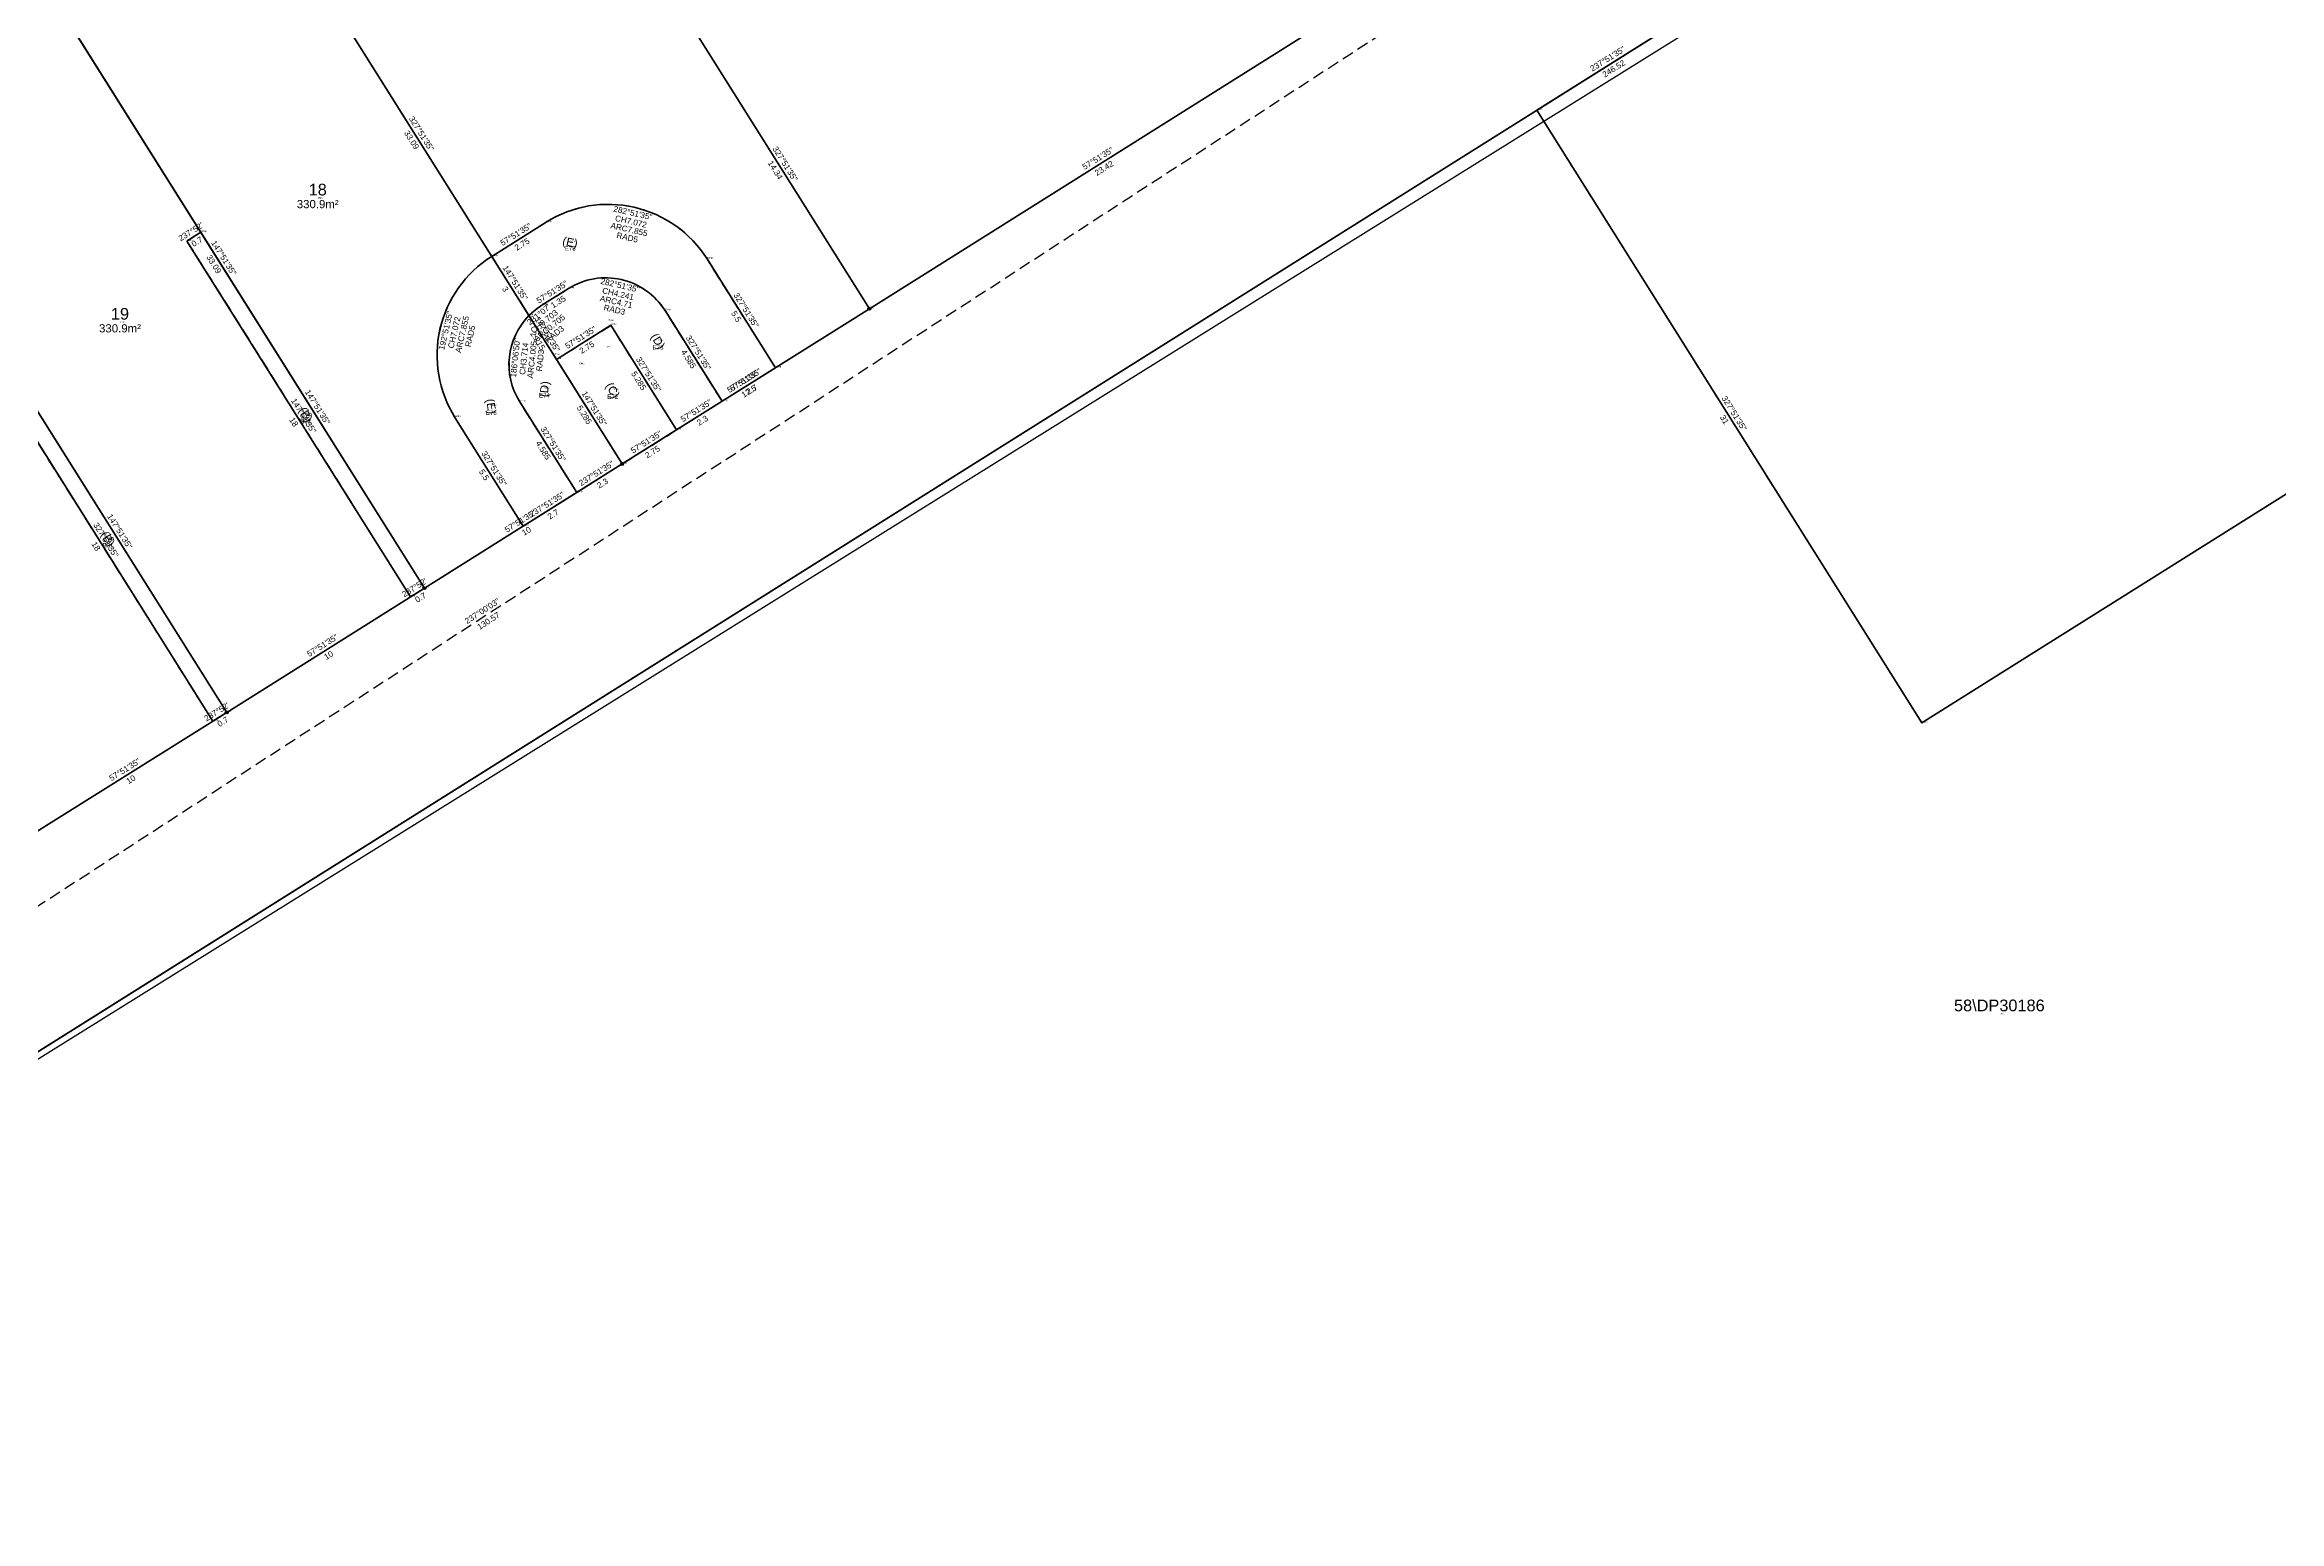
# Model space of a CAD drawing. Extents: x 304674 to 305870, y 6270446 to 6271401.
# Drawn here: x 304976.1 to 305071.8, y 6270819.7 to 6270882.9 of the extents above; entities that cross this region are included whole.
import ezdxf
from ezdxf.enums import TextEntityAlignment as Align

# ---------------------------------------------------------------- set-up
doc = ezdxf.new("R2010")
doc.units = 0
doc.header["$MEASUREMENT"] = 0
doc.linetypes.add('EASEMENT', pattern=[1.5, 1, -0.5])
doc.linetypes.add('PM_CONNECTION', pattern=[1.5, 1, -0.5])
for name, color, linetype, lineweight in [('Adjoining Boundary', 7, 'Continuous', 25), ('Boundary', 5, 'Continuous', 50), ('Drafting', 7, 'Continuous', 25), ('Easement', 8, 'EASEMENT', 25), ('Occupation Fences', 8, 'FENCE', 25), ('PM Connection', 193, 'PM_CONNECTION', 25), ('Road', 1, 'Continuous', 50)]:
    doc.layers.add(name, color=color, linetype=linetype, lineweight=lineweight)
doc.layers.add('CG Points', color=7, linetype='Continuous', lineweight=25, plot=False)
doc.layers.add('Lot Definitions', color=3, linetype='Continuous', lineweight=70, plot=False)
doc.styles.get("Standard").update_dxf_attribs({"font": 'arial.ttf'})
doc.linetypes.add('FENCE', pattern='A,1,-0.25,["/",Standard,S=0.35,R=0,X=-0.15,Y=-0.15],-0.25,1', length=2.5)

# ---------------------------------------------------------------- blocks, each defined once
blk = doc.blocks.new('POP')
at = {"true_color": 0xffffff}
h = blk.add_hatch(color=7, dxfattribs=at)
h.dxf.hatch_style = 1
h.paths.add_polyline_path([(-0.25, 0, 1), (0.25, 0, 1)])
blk.add_circle((0, 0), 0.25)

msp = doc.modelspace()

# ---------------------------------------------------------------- linework, layer by layer
at = {"layer": 'Adjoining Boundary', "ltscale": 0.5}
msp.add_lwpolyline([(304982.47, 6270746.971), (304938.753, 6270816.553), (305147.495, 6270947.7), (305191.207, 6270878.109)], close=True, dxfattribs=at)
at = {"layer": 'Boundary', "ltscale": 0.5}
for p, q in [((305000.798, 6270864.982), (304983.194, 6270893.001)), ((304974.726, 6270887.681), (304992.33, 6270859.662)), ((305011.382, 6270871.632), (305003.753, 6270883.775)), ((304983.863, 6270854.342), (304966.259, 6270882.361))]:
    msp.add_line(p, q, dxfattribs=at)
at = {"layer": 'Easement', "ltscale": 0.5}
for p, q in [((305039.962, 6270880.14), (305147.495, 6270947.7)), ((305163.986, 6270921.451), (305056.453, 6270853.891)), ((305056.453, 6270853.891), (305039.962, 6270880.14)), ((304982.754, 6270874.904), (304982.161, 6270874.531)), ((304982.754, 6270874.904), (304992.33, 6270859.662)), ((304995.212, 6270873.873), (304997.54, 6270875.336)), ((304982.161, 6270874.531), (304991.737, 6270859.29)), ((304995.212, 6270873.873), (304996.806, 6270871.335)), ((305007.36, 6270869.105), (305004.434, 6270873.762)), ((304997.355, 6270871.777), (304998.498, 6270872.495)), ((304996.806, 6270871.335), (304997.986, 6270869.457)), ((304997.986, 6270869.457), (305000.315, 6270870.92)), ((305003.126, 6270866.445), (305000.315, 6270870.92)), ((305005.074, 6270867.669), (305002.634, 6270871.551)), ((304983.27, 6270853.97), (304973.694, 6270869.212)), ((304974.287, 6270869.584), (304983.863, 6270854.342)), ((304997.986, 6270869.457), (305000.798, 6270864.982)), ((305005.074, 6270867.669), (305007.36, 6270869.105)), ((304998.85, 6270863.759), (304996.411, 6270867.641)), ((305003.126, 6270866.445), (305005.074, 6270867.669)), ((304996.564, 6270862.322), (304993.638, 6270866.979)), ((305000.798, 6270864.982), (305003.126, 6270866.445)), ((305000.798, 6270864.982), (304998.85, 6270863.759)), ((304998.85, 6270863.759), (304996.564, 6270862.322)), ((304992.33, 6270859.662), (304991.737, 6270859.29)), ((304983.863, 6270854.342), (304983.27, 6270853.97))]:
    msp.add_line(p, q, dxfattribs=at)
for centre, radius, start, end in [((305000.2, 6270871.102), 5, 32.14007, 122.14007), ((304997.872, 6270869.639), 5, 122.14008, 212.14008), ((305000.094, 6270869.955), 3, 32.14008, 122.14008), ((304998.951, 6270869.237), 3, 135.63345, 212.14007), ((304998.951, 6270869.237), 3, 122.14004, 135.63343)]:
    msp.add_arc(centre, radius, start, end, dxfattribs=at)
at = {"layer": 'Lot Definitions', "ltscale": 0.5}
for points in [[(305147.495, 6270947.7), (304938.753, 6270816.553), (304931.837, 6270827.561), (304938.731, 6270825.987), (304956.343, 6270837.053), (304966.928, 6270843.703), (304975.395, 6270849.023), (304983.863, 6270854.342), (304992.33, 6270859.662), (305000.798, 6270864.982), (305011.382, 6270871.632), (305031.214, 6270884.092), (305053.268, 6270897.948), (305071.269, 6270909.257), (305081.853, 6270915.907), (305090.321, 6270921.227), (305098.788, 6270926.547), (305107.256, 6270931.867), (305115.723, 6270937.187), (305124.191, 6270942.507), (305132.658, 6270947.827), (305138.093, 6270951.241, -0.014078), (305143.331, 6270954.33)], [(305004.434, 6270873.762), (305007.36, 6270869.105), (305005.074, 6270867.669), (305002.634, 6270871.551, 0.414214), (304998.498, 6270872.495), (304997.355, 6270871.777, 0.058944), (304996.806, 6270871.335), (304995.212, 6270873.873), (304997.54, 6270875.336, -0.414214)], [(304998.498, 6270872.495, -0.414214), (305002.634, 6270871.551), (305005.074, 6270867.669), (305003.126, 6270866.445), (305000.315, 6270870.92), (304997.986, 6270869.457), (304996.806, 6270871.335, -0.058944), (304997.355, 6270871.777)]]:
    msp.add_lwpolyline(points, format="xyb", close=True, dxfattribs=at)
for points in [[(305039.962, 6270880.14), (305147.495, 6270947.7), (305163.986, 6270921.451), (305056.453, 6270853.891)], [(305039.962, 6270880.14), (305147.495, 6270947.7), (305163.986, 6270921.451), (305056.453, 6270853.891)], [(305000.798, 6270864.982), (304983.194, 6270893.001), (304993.778, 6270899.651), (304997.103, 6270894.359), (305003.753, 6270883.775), (305011.382, 6270871.632)], [(305003.753, 6270883.775), (305026.904, 6270898.32), (305032.477, 6270890.774), (305031.214, 6270884.092), (305011.382, 6270871.632)], [(304983.194, 6270893.001), (305000.798, 6270864.982), (304992.33, 6270859.662), (304974.726, 6270887.681)], [(304974.726, 6270887.681), (304992.33, 6270859.662), (304983.863, 6270854.342), (304966.259, 6270882.361)], [(304966.259, 6270882.361), (304983.863, 6270854.342), (304975.395, 6270849.023), (304957.791, 6270877.042)], [(304982.161, 6270874.531), (304982.754, 6270874.904), (304992.33, 6270859.662), (304991.737, 6270859.29)], [(305000.798, 6270864.982), (304997.986, 6270869.457), (305000.315, 6270870.92), (305003.126, 6270866.445)], [(304973.694, 6270869.212), (304974.287, 6270869.584), (304983.863, 6270854.342), (304983.27, 6270853.97)]]:
    msp.add_lwpolyline(points, close=True, dxfattribs=at)
for points in [[(304996.411, 6270867.641), (304998.85, 6270863.759), (304996.564, 6270862.322), (304993.638, 6270866.979, -0.414214), (304995.212, 6270873.873), (304996.806, 6270871.335, 0.346802), (304996.411, 6270867.641)], [(304996.411, 6270867.641, -0.346802), (304996.806, 6270871.335), (304997.986, 6270869.457), (305000.798, 6270864.982), (304998.85, 6270863.759), (304996.411, 6270867.641)]]:
    msp.add_lwpolyline(points, format="xyb", dxfattribs=at)
at = {"layer": 'Occupation Fences', "ltscale": 0.5}
msp.add_lwpolyline([(305148.792, 6270928.94), (305124.631, 6270932.214), (304938.811, 6270816.46)], dxfattribs=at)
at = {"layer": 'PM Connection', "ltscale": 0.5}
msp.add_line((305049.69, 6270894.03), (304940.184, 6270822.918), dxfattribs=at)
at = {"layer": 'Road', "ltscale": 0.5}
for p, q in [((305147.495, 6270947.7), (304938.753, 6270816.553)), ((305011.382, 6270871.632), (305031.214, 6270884.092)), ((305000.798, 6270864.982), (305011.382, 6270871.632)), ((304992.33, 6270859.662), (305000.798, 6270864.982)), ((304983.863, 6270854.342), (304992.33, 6270859.662)), ((304975.395, 6270849.023), (304983.863, 6270854.342))]:
    msp.add_line(p, q, dxfattribs=at)

# ---------------------------------------------------------------- block references
at = {"layer": 'Drafting', "ltscale": 0.5, "xscale": 0.25, "yscale": 0.25, "zscale": 0.25}
for p in [(305011.382, 6270871.632), (305000.798, 6270864.982), (304992.33, 6270859.662), (304983.863, 6270854.342)]:
    msp.add_blockref('POP', p, dxfattribs=at)

# ---------------------------------------------------------------- texts
at = {"layer": 'CG Points', "ltscale": 0.5}
for s, p in [('310bp', (305039.962, 6270880.14, 305039.962)), ('454sp', (304987.762, 6270876.332, 304987.762)), ('267bp', (304982.754, 6270874.904, 304982.754)), ('334bp', (304997.54, 6270875.336, 304997.54)), ('271bp', (304982.161, 6270874.531, 304982.161)), ('333bp', (304995.212, 6270873.873, 304995.212)), ('540sp', (304998.571, 6270874.482, 304998.571)), ('338bp', (305004.434, 6270873.762, 305004.434)), ('335bp', (304997.355, 6270871.777, 304997.355)), ('336bp', (304998.498, 6270872.495, 304998.498)), ('453sp', (304979.295, 6270871.012, 304979.295)), ('346bp', (304996.806, 6270871.335, 304996.806)), ('353sp', (305000.2, 6270871.102, 305000.2)), ('337bp', (305000.315, 6270870.92, 305000.315)), ('339bp', (305002.634, 6270871.551, 305002.634)), ('26bp', (305011.382, 6270871.632, 305011.382)), ('352sp', (305000.094, 6270869.955, 305000.094)), ('538sp', (305002.334, 6270870.245, 305002.334)), ('356sp', (304997.872, 6270869.639, 304997.872)), ('332bp', (304997.986, 6270869.457, 304997.986)), ('354sp', (304998.951, 6270869.237, 304998.951)), ('355sp', (304998.951, 6270869.237, 304998.951)), ('330bp', (305007.36, 6270869.105, 305007.36)), ('539sp', (304997.466, 6270868.192, 304997.466)), ('537sp', (305000.395, 6270868.139, 305000.395)), ('498sp', (304987.246, 6270867.097, 304987.246)), ('340bp', (304993.638, 6270866.979, 304993.638)), ('541sp', (304995.193, 6270867.452, 304995.193)), ('341bp', (304996.411, 6270867.641, 304996.411)), ('329bp', (305005.074, 6270867.669, 305005.074)), ('331bp', (305003.126, 6270866.445, 305003.126)), ('25bp', (305000.798, 6270864.982, 305000.798)), ('327bp', (304998.85, 6270863.759, 304998.85)), ('328bp', (304996.564, 6270862.322, 304996.564)), ('499sp', (304978.778, 6270861.777, 304978.778)), ('266bp', (304991.737, 6270859.29, 304991.737)), ('24bp', (304992.33, 6270859.662, 304992.33)), ('264bp', (304983.27, 6270853.97, 304983.27)), ('23bp', (304983.863, 6270854.342, 304983.863)), ('312bp', (305056.453, 6270853.891, 305056.453)), ('168se', (305059.766, 6270841.393, 305059.766))]:
    msp.add_text(s, height=0.0625, dxfattribs=at).set_placement(p, align=Align.BOTTOM_LEFT)
at = {"layer": 'Drafting', "ltscale": 0.5}
for s, rotation, p in [('237°51\'35"', 32.14, (305042.991, 6270882.338)), ('246.52', 32.14, (305043.257, 6270881.915)), ('327°51\'35"', 302.14, (304992.207, 6270879.125)), ('33.09', 302.14, (304991.784, 6270878.859)), ('327°51\'35"', 302.14, (305007.779, 6270877.836)), ('57°51\'35"', 32.14, (305021.165, 6270878.074)), ('14.34', 302.14, (305007.356, 6270877.57)), ('23.42', 32.14, (305021.431, 6270877.65)), ('282°51\'35"', 347.14, (305001.257, 6270875.733)), ('CH7.072', 347.14, (305001.174, 6270875.368)), ("237°52'", 32.14, (304982.325, 6270874.929)), ('0.7', 32.14, (304982.591, 6270874.506)), ('57°51\'35"', 32.14, (304996.243, 6270874.816)), ('2.75', 32.14, (304996.509, 6270874.393)), ('ARC7.855', 347.14, (305001.096, 6270875.026)), ('RAD5', 347.14, (305001.018, 6270874.685)), ('33.09', 302.14, (304983.317, 6270873.539)), ('147°51\'35"', 302.14, (304983.74, 6270873.805)), ('147°51\'35"', 302.14, (304996.221, 6270872.737)), ('57°51\'35"', 32.14, (304997.794, 6270872.348)), ('282°51\'35"', 347.14, (305000.706, 6270872.636)), ('3', 302.14, (304995.797, 6270872.471)), ("231°07'", 38.88667, (304997.225, 6270871.378)), ('1.35', 32.14, (304998.06, 6270871.925)), ('ARC4.71', 347.14, (305000.545, 6270871.929)), ('CH4.241', 347.14, (305000.623, 6270872.271)), ('RAD3', 347.14, (305000.467, 6270871.588)), ('327°51\'35"', 302.14, (305006.109, 6270871.567)), ('192°51\'35"', 77.14, (304993.241, 6270870.697)), ('CH7.072', 77.14, (304993.606, 6270870.613)), ('ARC7.855', 77.14, (304993.948, 6270870.535)), ('RAD5', 77.14, (304994.289, 6270870.457)), ('CH0.703', 38.88667, (304997.46, 6270871.086)), ('ARC0.705', 38.88667, (304997.68, 6270870.813)), ('147°51\'35"', 302.14, (304997.608, 6270870.529)), ('RAD3', 38.88667, (304997.9, 6270870.541)), ('57°51\'35"', 32.14, (304999.017, 6270870.401)), ('5.5', 302.14, (305005.685, 6270871.301)), ('186°06\'50"', 83.88667, (304996.217, 6270869.53)), ('CH3.714', 83.88667, (304996.59, 6270869.49)), ('ARC4.005', 83.88667, (304996.938, 6270869.453)), ('2.215', 302.14, (304997.185, 6270870.263)), ('RAD3', 83.88667, (304997.286, 6270869.415)), ('2.75', 32.14, (304999.283, 6270869.977)), ('327°51\'35"', 302.14, (305004.066, 6270869.743)), ('5.285', 302.14, (305001.509, 6270868.55)), ('327°51\'35"', 302.14, (305001.932, 6270868.816)), ('4.585', 302.14, (305003.642, 6270869.477)), ('57°51\'35"', 32.14, (305005.957, 6270868.519)), ('57°51\'35"', 32.14, (305006.084, 6270868.599)), ('147°51\'35"', 302.14, (304987.754, 6270867.416)), ('147°51\'35"', 302.14, (304999.603, 6270867.353)), ('12.5', 32.14, (305006.223, 6270868.096)), ('2.7', 32.14, (305006.35, 6270868.175)), ('147°51\'35"', 302.14, (304987.161, 6270867.044)), ('18', 302.14, (304987.33, 6270867.15)), ('5.285', 302.14, (304999.18, 6270867.087)), ('57°51\'35"', 32.14, (305003.967, 6270867.269)), ('2.3', 32.14, (305004.233, 6270866.845)), ('31', 302.14, (305047.996, 6270866.882)), ('327°51\'35"', 302.14, (305048.419, 6270867.148)), ('18', 302.14, (304986.738, 6270866.778)), ('327°51\'35"', 302.14, (304997.842, 6270865.833)), ('57°51\'35"', 32.14, (305001.829, 6270865.925)), ('327°51\'35"', 302.14, (304995.313, 6270864.784)), ('4.585', 302.14, (304997.419, 6270865.567)), ('237°51\'35"', 32.14, (304999.691, 6270864.582)), ('2.75', 32.14, (305002.095, 6270865.502)), ('5.5', 302.14, (304994.889, 6270864.518)), ('2.3', 32.14, (304999.957, 6270864.159)), ('237°51\'35"', 32.14, (304997.574, 6270863.252)), ('327°51\'35"', 302.14, (304978.694, 6270861.724)), ('147°51\'35"', 302.14, (304979.286, 6270862.096)), ('57°51\'35"', 32.14, (304996.431, 6270862.534)), ('10', 32.14, (304996.697, 6270862.111)), ('2.7', 32.14, (304997.84, 6270862.829)), ('18', 302.14, (304978.27, 6270861.458)), ('18', 302.14, (304978.863, 6270861.83)), ("237°52'", 32.14, (304991.901, 6270859.688)), ('0.7', 32.14, (304992.167, 6270859.264)), ('237°00\'03"', 32.99917, (304994.801, 6270858.683)), ('130.57', 32.99917, (304995.073, 6270858.264)), ('57°51\'35"', 32.14, (304987.963, 6270857.214)), ('10', 32.14, (304988.229, 6270856.791)), ("237°52'", 32.14, (304983.433, 6270854.368)), ('0.7', 32.14, (304983.699, 6270853.945)), ('57°51\'35"', 32.14, (304979.496, 6270851.894)), ('10', 32.14, (304979.762, 6270851.471))]:
    msp.add_text(s, height=0.25, rotation=rotation, dxfattribs=at).set_placement(p, align=Align.MIDDLE_CENTER)
at = {"layer": 'Drafting', "lineweight": 50, "ltscale": 0.5}
for s, p in [('18', (304987.762, 6270876.332)), ('19', (304979.295, 6270871.012)), ('58\\DP30186', (305059.766, 6270841.393))]:
    msp.add_text(s, height=0.5, dxfattribs=at).set_placement(p, align=Align.BOTTOM_CENTER)
at = {"layer": 'Drafting', "lineweight": 35, "ltscale": 0.5}
for p in [(304987.762, 6270875.832), (304979.295, 6270870.512)]:
    msp.add_text('330.9m²', height=0.35, dxfattribs=at).set_placement(p, align=Align.BOTTOM_CENTER)
for s, rotation, p in [('(E)', 347.14007, (304998.571, 6270874.482)), ('(D)', 302.14007, (305002.334, 6270870.245)), ('(D)', 83.88676, (304997.466, 6270868.192)), ('(C)', 302.14007, (305000.395, 6270868.139)), ('(B)', 302.14007, (304987.246, 6270867.097)), ('(E)', 278.82721, (304995.193, 6270867.452)), ('(B)', 302.14007, (304978.778, 6270861.777))]:
    msp.add_text(s, height=0.35, rotation=rotation, dxfattribs=at).set_placement(p, align=Align.MIDDLE_CENTER)
at = {"layer": 'Lot Definitions', "lineweight": 35, "ltscale": 0.5}
for s, p in [('E75', (304998.571, 6270874.207)), ('E73', (305002.334, 6270869.97)), ('E74', (304997.466, 6270867.917)), ('E72', (305000.395, 6270867.864)), ('E76', (304995.193, 6270867.177)), ('E32', (304987.246, 6270866.822)), ('E31', (304978.778, 6270861.502))]:
    msp.add_text(s, height=0.1875, dxfattribs=at).set_placement(p, align=Align.MIDDLE_CENTER)

doc.saveas('drawing.dxf')
